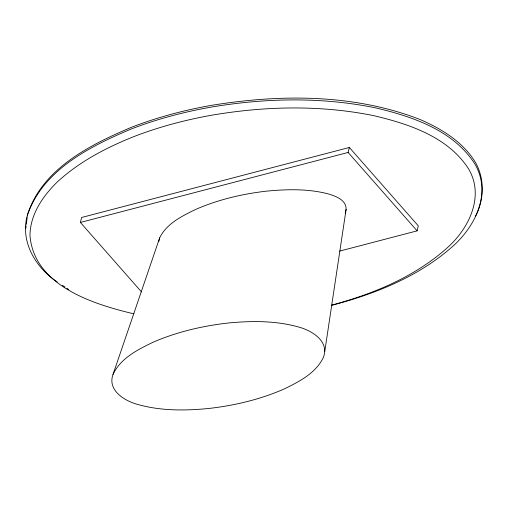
<?xml version="1.0" encoding="UTF-8"?>
<svg xmlns="http://www.w3.org/2000/svg" width="508" height="508" viewBox="0 0 508 508"><rect width="100%" height="100%" fill="white"/><g stroke="black" fill="none" stroke-linecap="round" stroke-linejoin="round"><path stroke-width="0.76" d="M25.838 228.213L26.124 225.92M26.314 224.39L27.165 217.513M27.356 215.989L27.546 214.459C42.374 168.694 89.948 144.831 131.235 127.375A429.679 263.944 13.7 0 1 210.718 105.474C280.143 94.088 353.816 93.751 420.211 119.558C441.63 128.892 462.744 141.713 475.247 162.084C484.803 178.657 484.264 199.231 475.602 216.046M324.739 351.707L346.113 209.321C346.443 200.203 336.283 196.399 329.114 194.139C308.845 188.652 287.515 189.154 266.783 191.116C242.348 193.904 218.116 199.612 195.536 209.48C181.947 216.167 166.535 223.571 159.645 237.909L113.005 374.466C107.061 390.696 125.425 401.422 138.652 404.711C161.398 410.978 185.356 410.75 208.667 408.483C234.467 405.543 260.045 399.529 283.883 389.103C299.091 381.718 316.065 373.17 323.533 357.073C329.476 340.836 311.112 330.111 297.879 326.822C275.133 320.554 251.174 320.789 227.87 323.05C202.07 325.99 176.492 332.01 152.648 342.43C137.446 349.815 120.472 358.362 113.005 374.466M158.902 241.217L159.645 237.909M345.224 213.296L346.113 209.321M141.535 291.954L80.397 222.453L81.61 217.481L349.345 147.472L418.319 225.882L417.112 230.854L339.63 251.111M417.112 230.854L348.132 152.444L349.345 147.472M331.553 305.156C373.736 293.827 415.646 276.53 448.329 246.831C469.341 227.603 484.626 195.821 468.516 168.802C447.904 136.811 409.099 124.047 373.894 115.691C320.542 104.832 265.284 106.089 211.773 115.195A423.939 260.42 13.7 0 0 133.356 136.798C105.816 147.853 79.032 161.868 57.106 182.15C42.716 196.279 30.353 214.338 29.959 235.185C33.572 284.651 91.002 303.511 131.534 313.284L133.833 313.684M331.26 305.448C375.634 293.846 419.919 276.193 454.26 244.958C476.314 224.517 491.534 192.361 474.809 163.868C453.2 130.258 412.566 116.592 375.545 107.848C321.164 96.768 264.833 97.974 210.28 107.264A429.679 263.944 13.7 0 0 130.804 129.165C89.516 146.621 41.935 170.485 27.108 216.249C20.288 242.145 35.992 267.995 57.213 281.927M80.397 222.453L348.132 152.444M62.363 285.318L64.935 287.014M66.865 288.284L68.796 289.554"/></g></svg>
